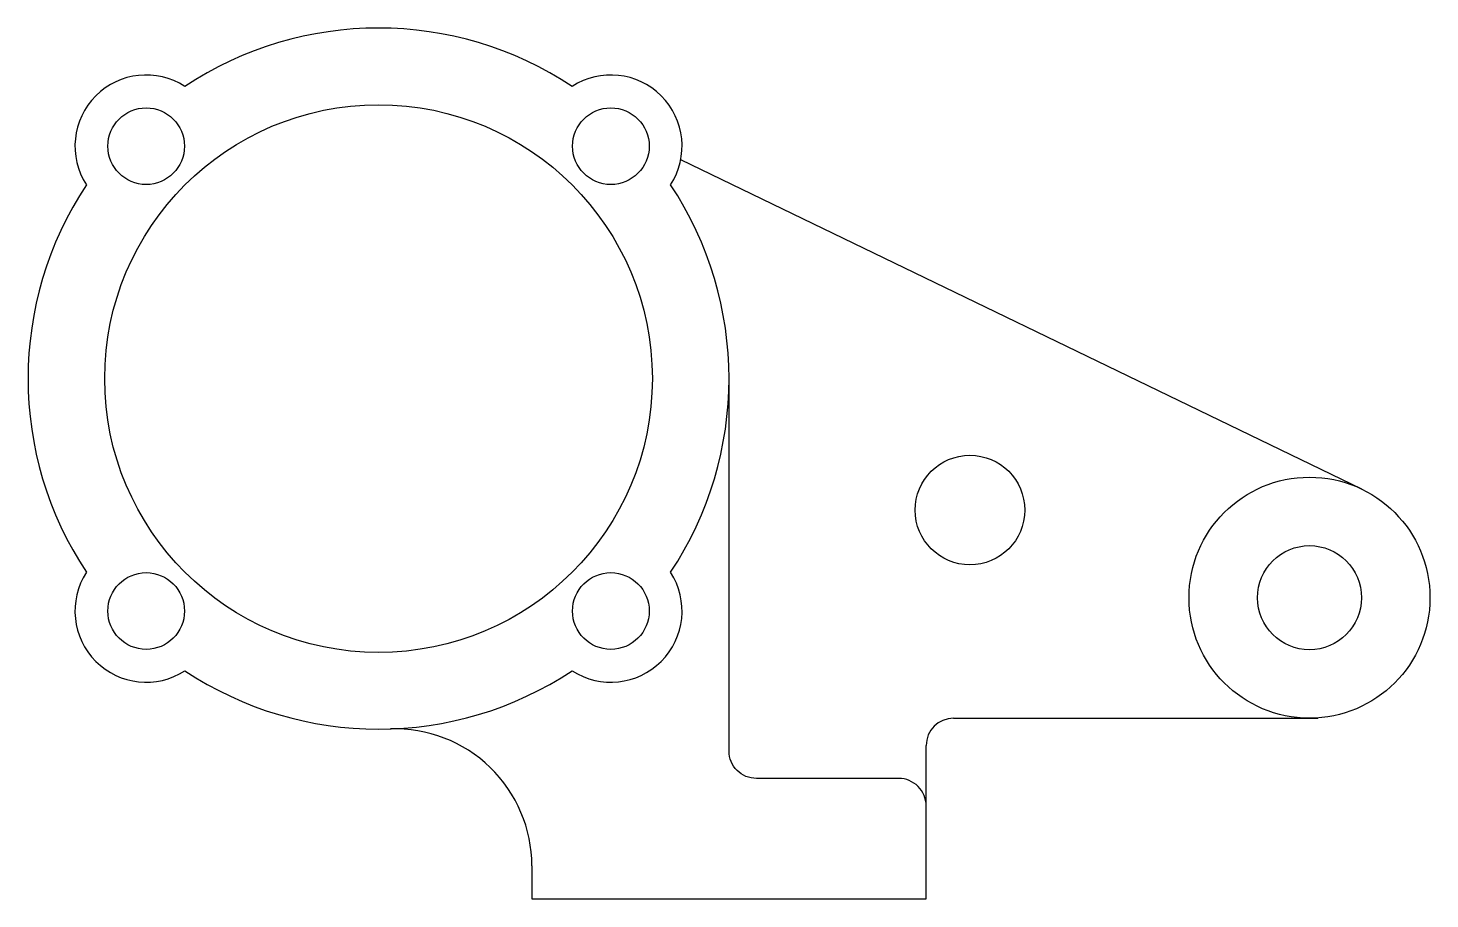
# Model space of a CAD drawing. Header units: inches. Extents: x 293 to 549, y 146 to 305.
import ezdxf

# ---------------------------------------------------------------- set-up
doc = ezdxf.new("R2010")
doc.units = ezdxf.units.IN
doc.header["$MEASUREMENT"] = 0

# ---------------------------------------------------------------- blocks, each defined once
blk = doc.blocks.new('*U2')
blk.add_circle((-2.97, -2.97), 7)
blk.add_arc((-2.97, -2.97), 13, 327.0998, 122.9002)
blk = doc.blocks.new('*U3')
at = {"color": 0, "linetype": 'ByBlock', "lineweight": -2, "transparency": 16777216}
for p, rotation in [((311.59, 286.61), 90.00000000000001), ((311.59, 195.81), 180), ((402.39, 195.81), 270)]:
    blk.add_blockref('*U2', p, dxfattribs=dict(at, rotation=rotation))
blk.add_blockref('*U2', (402.39, 286.61), dxfattribs=at)

msp = doc.modelspace()

# ---------------------------------------------------------------- linework, layer by layer
for p, q in [((536.57, 221.02), (412.18, 281.17)), ((461.99, 179.21), (528.53, 179.21)), ((456.99, 163.21), (456.99, 174.21))]:
    msp.add_line(p, q)
msp.add_lwpolyline([(384.99, 152.26), (384.99, 146.21), (456.99, 146.21), (456.99, 163.21, 0.414214), (451.99, 168.21), (425.99, 168.21, -0.414214), (420.99, 173.21), (420.99, 241.21)], format="xyb")
for centre, radius in [((356.99, 241.21), 50), ((464.99, 217.21), 10), ((526.99, 201.21), 22), ((526.99, 201.21), 9.5)]:
    msp.add_circle(centre, radius)
for centre, radius, start, end in [((356.99, 241.21), 64, 56.4558, 123.5442), ((356.99, 241.21), 64, 146.4558, 213.5442), ((356.99, 241.21), 64, 326.4558, 33.5442), ((356.99, 241.21), 64, 236.4558, 303.5442), ((461.99, 174.21), 5, 90, 180), ((359.99, 152.26), 25, 0, 91.9317)]:
    msp.add_arc(centre, radius, start, end)

# ---------------------------------------------------------------- block references
msp.add_blockref('*U3', (0, 0))

doc.saveas('drawing.dxf')
